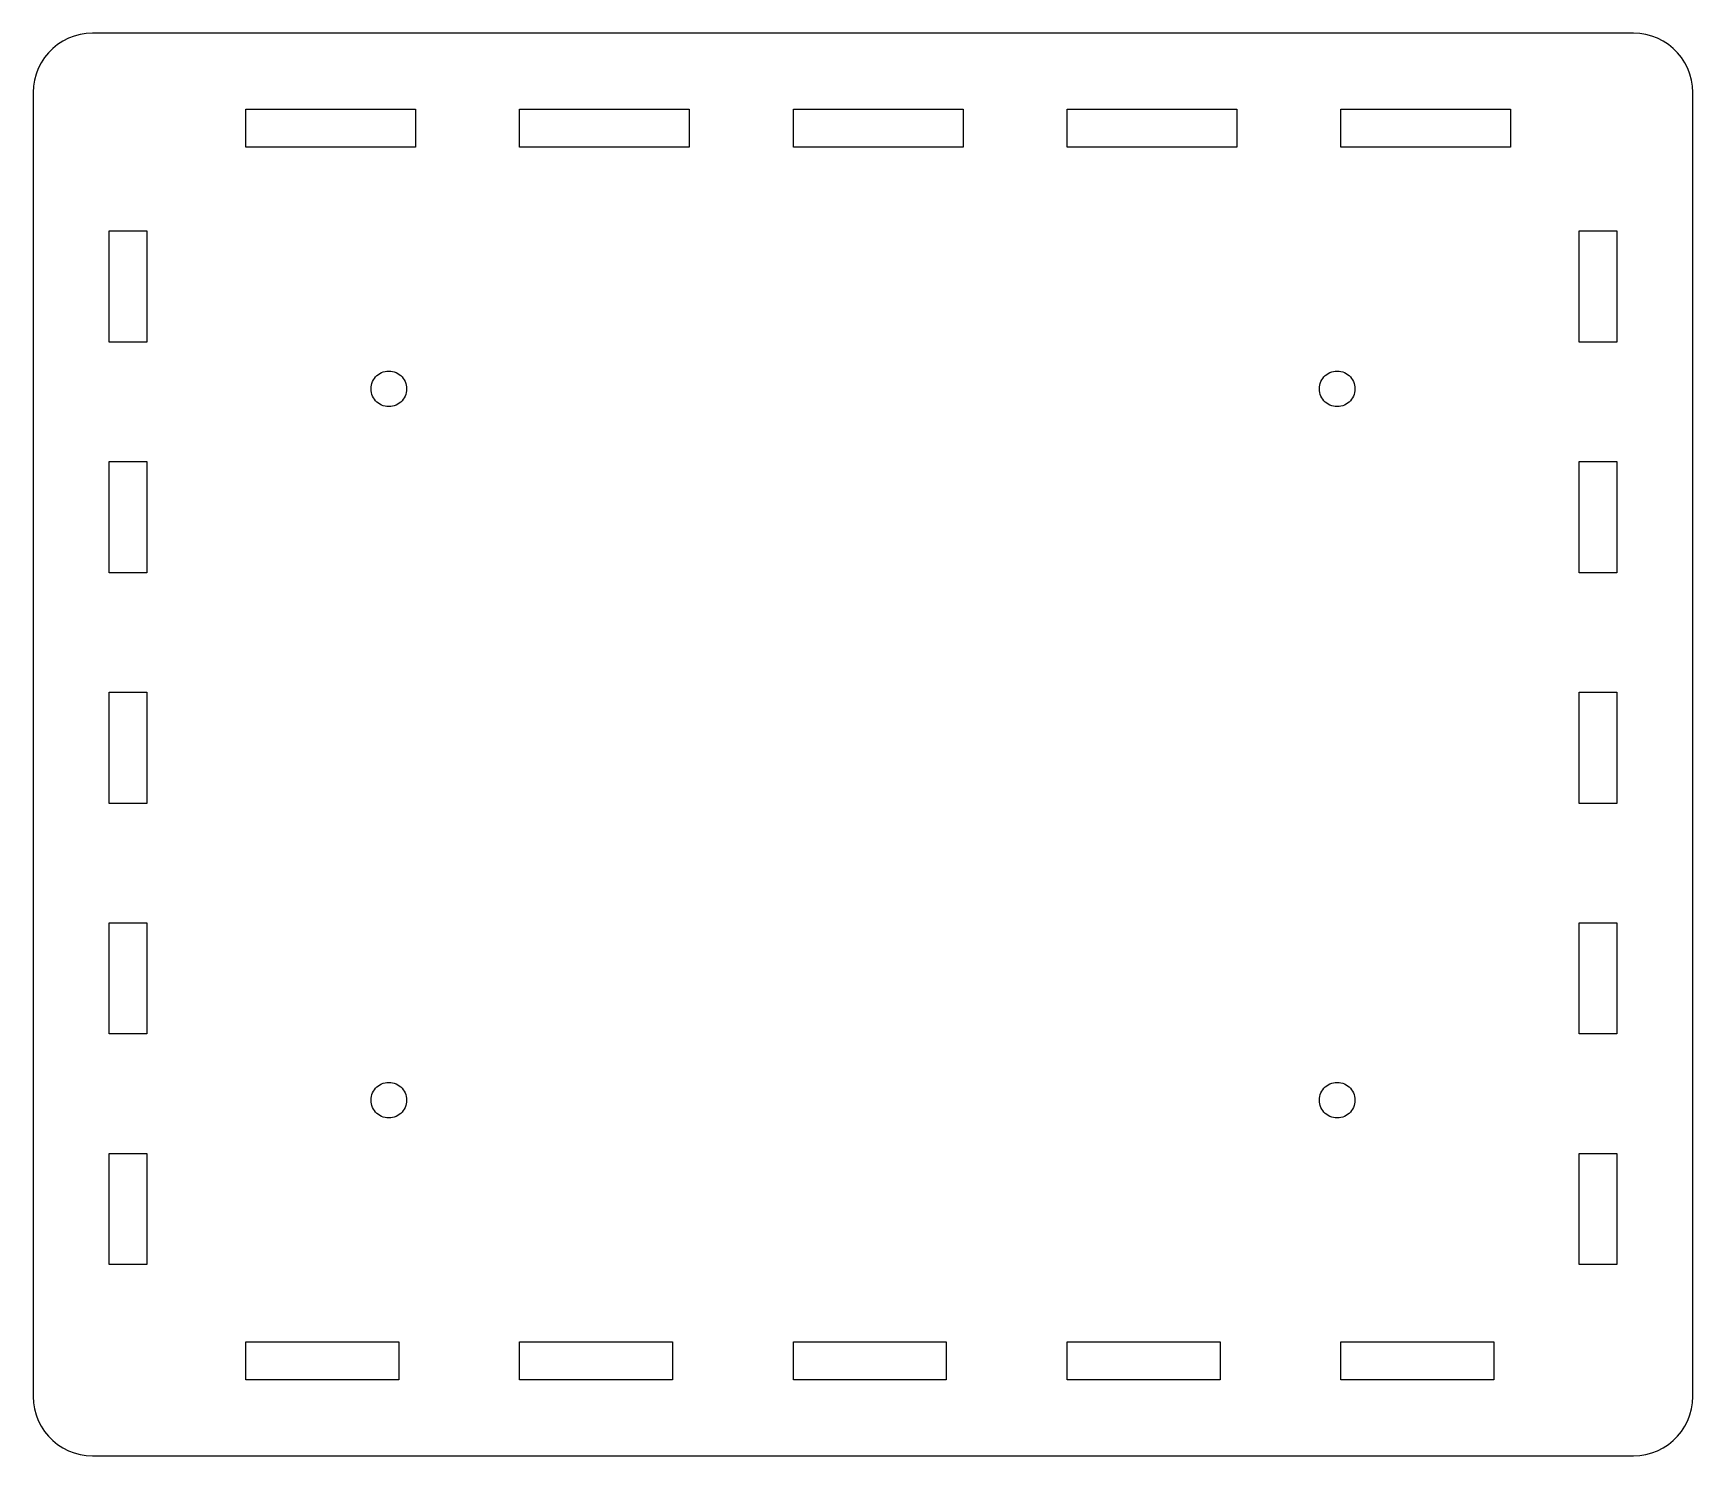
# Model space of a CAD drawing. Header units: metres. Extents: x -10 to 130, y -10 to 110.
import ezdxf

# ---------------------------------------------------------------- set-up
doc = ezdxf.new("R2010")
doc.units = ezdxf.units.M

msp = doc.modelspace()

# ---------------------------------------------------------------- linework, layer by layer
for p, q in [((-7.5, 109.33), (-7.93892, 109.045)), ((-7.03368, 109.568), (-7.5, 109.33)), ((-6.54507, 109.755), (-7.03368, 109.568)), ((-6.03955, 109.891), (-6.54507, 109.755)), ((-5.52263, 109.973), (-6.03955, 109.891)), ((-5, 110), (-5.52263, 109.973)), ((125, 110), (-5, 110)), ((125.523, 109.973), (125, 110)), ((126.04, 109.891), (125.523, 109.973)), ((126.545, 109.755), (126.04, 109.891)), ((127.034, 109.568), (126.545, 109.755)), ((127.5, 109.33), (127.034, 109.568)), ((127.939, 109.045), (127.5, 109.33)), ((-9.04507, 107.939), (-9.33012, 107.5)), ((-8.71571, 108.346), (-9.04507, 107.939)), ((-8.34564, 108.716), (-8.71571, 108.346)), ((-7.93892, 109.045), (-8.34564, 108.716)), ((128.346, 108.716), (127.939, 109.045)), ((128.716, 108.346), (128.346, 108.716)), ((129.045, 107.939), (128.716, 108.346)), ((129.33, 107.5), (129.045, 107.939)), ((-9.75528, 106.545), (-9.89073, 106.04)), ((-9.56772, 107.034), (-9.75528, 106.545)), ((-9.33012, 107.5), (-9.56772, 107.034)), ((129.568, 107.034), (129.33, 107.5)), ((129.755, 106.545), (129.568, 107.034)), ((129.891, 106.04), (129.755, 106.545)), ((-9.9726, 105.523), (-10, 105)), ((-10, 105), (-10, -5)), ((-9.89073, 106.04), (-9.9726, 105.523)), ((129.973, 105.523), (129.891, 106.04)), ((130, 105), (129.973, 105.523)), ((130, -5), (130, 105)), ((7.94545, 100.4), (7.94545, 103.6)), ((7.94545, 103.6), (22.2566, 103.6)), ((22.2566, 103.6), (22.2566, 100.4)), ((31.0364, 100.4), (31.0364, 103.6)), ((31.0364, 103.6), (45.3475, 103.6)), ((45.3475, 103.6), (45.3475, 100.4)), ((54.1273, 100.4), (54.1273, 103.6)), ((54.1273, 103.6), (68.4384, 103.6)), ((68.4384, 103.6), (68.4384, 100.4)), ((77.2182, 100.4), (77.2182, 103.6)), ((77.2182, 103.6), (91.5293, 103.6)), ((91.5293, 103.6), (91.5293, 100.4)), ((100.309, 100.4), (100.309, 103.6)), ((100.309, 103.6), (114.62, 103.6)), ((114.62, 103.6), (114.62, 100.4)), ((22.2566, 100.4), (7.94545, 100.4)), ((45.3475, 100.4), (31.0364, 100.4)), ((68.4384, 100.4), (54.1273, 100.4)), ((91.5293, 100.4), (77.2182, 100.4)), ((114.62, 100.4), (100.309, 100.4)), ((-3.59999, 83.9454), (-3.59999, 93.3273)), ((-3.59999, 93.3273), (-0.399994, 93.3273)), ((-0.399994, 93.3273), (-0.399994, 83.9454)), ((120.4, 83.9454), (120.4, 93.3273)), ((120.4, 93.3273), (123.6, 93.3273)), ((123.6, 93.3273), (123.6, 83.9454)), ((-0.399994, 83.9454), (-3.59999, 83.9454)), ((123.6, 83.9454), (120.4, 83.9454)), ((18.9963, 81.1147), (19.1183, 81.2135)), ((19.1183, 81.2135), (19.25, 81.299)), ((19.25, 81.299), (19.3899, 81.3703)), ((19.3899, 81.3703), (19.5365, 81.4266)), ((19.5365, 81.4266), (19.6881, 81.4672)), ((19.6881, 81.4672), (19.8432, 81.4918)), ((19.8432, 81.4918), (20, 81.5)), ((20, 81.5), (20.1568, 81.4918)), ((20.1568, 81.4918), (20.3119, 81.4672)), ((20.3119, 81.4672), (20.4635, 81.4266)), ((20.4635, 81.4266), (20.6101, 81.3703)), ((20.6101, 81.3703), (20.75, 81.299)), ((20.75, 81.299), (20.8817, 81.2135)), ((20.8817, 81.2135), (21.0037, 81.1147)), ((98.9963, 81.1147), (99.1183, 81.2135)), ((99.1183, 81.2135), (99.25, 81.299)), ((99.25, 81.299), (99.3899, 81.3703)), ((99.3899, 81.3703), (99.5365, 81.4266)), ((99.5365, 81.4266), (99.6881, 81.4672)), ((99.6881, 81.4672), (99.8432, 81.4918)), ((99.8432, 81.4918), (100, 81.5)), ((100, 81.5), (100.157, 81.4918)), ((100.157, 81.4918), (100.312, 81.4672)), ((100.312, 81.4672), (100.464, 81.4266)), ((100.464, 81.4266), (100.61, 81.3703)), ((100.61, 81.3703), (100.75, 81.299)), ((100.75, 81.299), (100.882, 81.2135)), ((100.882, 81.2135), (101.004, 81.1147)), ((18.5, 80), (18.5082, 80.1568)), ((18.5082, 79.8432), (18.5, 80)), ((18.5082, 80.1568), (18.5328, 80.3119)), ((18.5328, 79.6881), (18.5082, 79.8432)), ((18.5328, 80.3119), (18.5734, 80.4635)), ((18.5734, 80.4635), (18.6297, 80.6101)), ((18.6297, 80.6101), (18.701, 80.75)), ((18.701, 80.75), (18.7865, 80.8817)), ((18.7865, 80.8817), (18.8853, 81.0037)), ((18.8853, 81.0037), (18.9963, 81.1147)), ((21.0037, 81.1147), (21.1147, 81.0037)), ((21.1147, 81.0037), (21.2135, 80.8817)), ((21.2135, 80.8817), (21.299, 80.75)), ((21.299, 80.75), (21.3703, 80.6101)), ((21.3703, 80.6101), (21.4266, 80.4635)), ((21.4266, 80.4635), (21.4672, 80.3119)), ((21.4672, 80.3119), (21.4918, 80.1568)), ((21.4918, 79.8432), (21.4672, 79.6881)), ((21.4918, 80.1568), (21.5, 80)), ((21.5, 80), (21.4918, 79.8432)), ((98.5, 80), (98.5082, 80.1568)), ((98.5082, 79.8432), (98.5, 80)), ((98.5082, 80.1568), (98.5328, 80.3119)), ((98.5328, 79.6881), (98.5082, 79.8432)), ((98.5328, 80.3119), (98.5734, 80.4635)), ((98.5734, 80.4635), (98.6297, 80.6101)), ((98.6297, 80.6101), (98.701, 80.75)), ((98.701, 80.75), (98.7865, 80.8817)), ((98.7865, 80.8817), (98.8853, 81.0037)), ((98.8853, 81.0037), (98.9963, 81.1147)), ((101.004, 81.1147), (101.115, 81.0037)), ((101.115, 81.0037), (101.214, 80.8817)), ((101.214, 80.8817), (101.299, 80.75)), ((101.299, 80.75), (101.37, 80.6101)), ((101.37, 80.6101), (101.427, 80.4635)), ((101.427, 80.4635), (101.467, 80.3119)), ((101.467, 80.3119), (101.492, 80.1568)), ((101.492, 79.8432), (101.467, 79.6881)), ((101.492, 80.1568), (101.5, 80)), ((101.5, 80), (101.492, 79.8432)), ((18.5734, 79.5365), (18.5328, 79.6881)), ((18.6297, 79.3899), (18.5734, 79.5365)), ((18.701, 79.25), (18.6297, 79.3899)), ((18.7865, 79.1183), (18.701, 79.25)), ((18.8853, 78.9963), (18.7865, 79.1183)), ((18.9963, 78.8853), (18.8853, 78.9963)), ((19.1183, 78.7865), (18.9963, 78.8853)), ((19.25, 78.701), (19.1183, 78.7865)), ((19.3899, 78.6297), (19.25, 78.701)), ((19.5365, 78.5734), (19.3899, 78.6297)), ((19.6881, 78.5328), (19.5365, 78.5734)), ((19.8432, 78.5082), (19.6881, 78.5328)), ((20, 78.5), (19.8432, 78.5082)), ((20.1568, 78.5082), (20, 78.5)), ((20.3119, 78.5328), (20.1568, 78.5082)), ((20.4635, 78.5734), (20.3119, 78.5328)), ((20.6101, 78.6297), (20.4635, 78.5734)), ((20.75, 78.701), (20.6101, 78.6297)), ((20.8817, 78.7865), (20.75, 78.701)), ((21.0037, 78.8853), (20.8817, 78.7865)), ((21.1147, 78.9963), (21.0037, 78.8853)), ((21.2135, 79.1183), (21.1147, 78.9963)), ((21.299, 79.25), (21.2135, 79.1183)), ((21.3703, 79.3899), (21.299, 79.25)), ((21.4266, 79.5365), (21.3703, 79.3899)), ((21.4672, 79.6881), (21.4266, 79.5365)), ((98.5734, 79.5365), (98.5328, 79.6881)), ((98.6297, 79.3899), (98.5734, 79.5365)), ((98.701, 79.25), (98.6297, 79.3899)), ((98.7865, 79.1183), (98.701, 79.25)), ((98.8853, 78.9963), (98.7865, 79.1183)), ((98.9963, 78.8853), (98.8853, 78.9963)), ((99.1183, 78.7865), (98.9963, 78.8853)), ((99.25, 78.701), (99.1183, 78.7865)), ((99.3899, 78.6297), (99.25, 78.701)), ((99.5365, 78.5734), (99.3899, 78.6297)), ((99.6881, 78.5328), (99.5365, 78.5734)), ((99.8432, 78.5082), (99.6881, 78.5328)), ((100, 78.5), (99.8432, 78.5082)), ((100.157, 78.5082), (100, 78.5)), ((100.312, 78.5328), (100.157, 78.5082)), ((100.464, 78.5734), (100.312, 78.5328)), ((100.61, 78.6297), (100.464, 78.5734)), ((100.75, 78.701), (100.61, 78.6297)), ((100.882, 78.7865), (100.75, 78.701)), ((101.004, 78.8853), (100.882, 78.7865)), ((101.115, 78.9963), (101.004, 78.8853)), ((101.214, 79.1183), (101.115, 78.9963)), ((101.299, 79.25), (101.214, 79.1183)), ((101.37, 79.3899), (101.299, 79.25)), ((101.427, 79.5365), (101.37, 79.3899)), ((101.467, 79.6881), (101.427, 79.5365)), ((-3.59999, 64.4909), (-3.59999, 73.8727)), ((-3.59999, 73.8727), (-0.399994, 73.8727)), ((-0.399994, 73.8727), (-0.399994, 64.4909)), ((120.4, 64.4909), (120.4, 73.8727)), ((120.4, 73.8727), (123.6, 73.8727)), ((123.6, 73.8727), (123.6, 64.4909)), ((-0.399994, 64.4909), (-3.59999, 64.4909)), ((123.6, 64.4909), (120.4, 64.4909)), ((-3.59999, 45.0364), (-3.59999, 54.4182)), ((-3.59999, 54.4182), (-0.399994, 54.4182)), ((-0.399994, 54.4182), (-0.399994, 45.0364)), ((120.4, 45.0364), (120.4, 54.4182)), ((120.4, 54.4182), (123.6, 54.4182)), ((123.6, 54.4182), (123.6, 45.0364)), ((-0.399994, 45.0364), (-3.59999, 45.0364)), ((123.6, 45.0364), (120.4, 45.0364)), ((-3.59999, 25.5818), (-3.59999, 34.9636)), ((-3.59999, 34.9636), (-0.399994, 34.9636)), ((-0.399994, 34.9636), (-0.399994, 25.5818)), ((120.4, 25.5818), (120.4, 34.9636)), ((120.4, 34.9636), (123.6, 34.9636)), ((123.6, 34.9636), (123.6, 25.5818)), ((-0.399994, 25.5818), (-3.59999, 25.5818)), ((123.6, 25.5818), (120.4, 25.5818)), ((18.7865, 20.8817), (18.8853, 21.0037)), ((18.8853, 21.0037), (18.9963, 21.1147)), ((18.9963, 21.1147), (19.1183, 21.2135)), ((19.1183, 21.2135), (19.25, 21.299)), ((19.25, 21.299), (19.3899, 21.3703)), ((19.3899, 21.3703), (19.5365, 21.4266)), ((19.5365, 21.4266), (19.6881, 21.4672)), ((19.6881, 21.4672), (19.8432, 21.4918)), ((19.8432, 21.4918), (20, 21.5)), ((20, 21.5), (20.1568, 21.4918)), ((20.1568, 21.4918), (20.3119, 21.4672)), ((20.3119, 21.4672), (20.4635, 21.4266)), ((20.4635, 21.4266), (20.6101, 21.3703)), ((20.6101, 21.3703), (20.75, 21.299)), ((20.75, 21.299), (20.8817, 21.2135)), ((20.8817, 21.2135), (21.0037, 21.1147)), ((21.0037, 21.1147), (21.1147, 21.0037)), ((21.1147, 21.0037), (21.2135, 20.8817)), ((98.7865, 20.8817), (98.8853, 21.0037)), ((98.8853, 21.0037), (98.9963, 21.1147)), ((98.9963, 21.1147), (99.1183, 21.2135)), ((99.1183, 21.2135), (99.25, 21.299)), ((99.25, 21.299), (99.3899, 21.3703)), ((99.3899, 21.3703), (99.5365, 21.4266)), ((99.5365, 21.4266), (99.6881, 21.4672)), ((99.6881, 21.4672), (99.8432, 21.4918)), ((99.8432, 21.4918), (100, 21.5)), ((100, 21.5), (100.157, 21.4918)), ((100.157, 21.4918), (100.312, 21.4672)), ((100.312, 21.4672), (100.464, 21.4266)), ((100.464, 21.4266), (100.61, 21.3703)), ((100.61, 21.3703), (100.75, 21.299)), ((100.75, 21.299), (100.882, 21.2135)), ((100.882, 21.2135), (101.004, 21.1147)), ((101.004, 21.1147), (101.115, 21.0037)), ((101.115, 21.0037), (101.214, 20.8817)), ((18.5, 20), (18.5082, 20.1568)), ((18.5082, 19.8432), (18.5, 20)), ((18.5082, 20.1568), (18.5328, 20.3119)), ((18.5328, 19.6881), (18.5082, 19.8432)), ((18.5328, 20.3119), (18.5734, 20.4635)), ((18.5734, 19.5365), (18.5328, 19.6881)), ((18.5734, 20.4635), (18.6297, 20.6101)), ((18.6297, 20.6101), (18.701, 20.75)), ((18.701, 20.75), (18.7865, 20.8817)), ((21.2135, 20.8817), (21.299, 20.75)), ((21.299, 20.75), (21.3703, 20.6101)), ((21.3703, 20.6101), (21.4266, 20.4635)), ((21.4266, 20.4635), (21.4672, 20.3119)), ((21.4672, 19.6881), (21.4266, 19.5365)), ((21.4672, 20.3119), (21.4918, 20.1568)), ((21.4918, 19.8432), (21.4672, 19.6881)), ((21.4918, 20.1568), (21.5, 20)), ((21.5, 20), (21.4918, 19.8432)), ((98.5, 20), (98.5082, 20.1568)), ((98.5082, 19.8432), (98.5, 20)), ((98.5082, 20.1568), (98.5328, 20.3119)), ((98.5328, 19.6881), (98.5082, 19.8432)), ((98.5328, 20.3119), (98.5734, 20.4635)), ((98.5734, 19.5365), (98.5328, 19.6881)), ((98.5734, 20.4635), (98.6297, 20.6101)), ((98.6297, 20.6101), (98.701, 20.75)), ((98.701, 20.75), (98.7865, 20.8817)), ((101.214, 20.8817), (101.299, 20.75)), ((101.299, 20.75), (101.37, 20.6101)), ((101.37, 20.6101), (101.427, 20.4635)), ((101.427, 20.4635), (101.467, 20.3119)), ((101.467, 19.6881), (101.427, 19.5365)), ((101.467, 20.3119), (101.492, 20.1568)), ((101.492, 19.8432), (101.467, 19.6881)), ((101.492, 20.1568), (101.5, 20)), ((101.5, 20), (101.492, 19.8432)), ((18.6297, 19.3899), (18.5734, 19.5365)), ((18.701, 19.25), (18.6297, 19.3899)), ((18.7865, 19.1183), (18.701, 19.25)), ((18.8853, 18.9963), (18.7865, 19.1183)), ((18.9963, 18.8853), (18.8853, 18.9963)), ((19.1183, 18.7865), (18.9963, 18.8853)), ((19.25, 18.701), (19.1183, 18.7865)), ((19.3899, 18.6297), (19.25, 18.701)), ((19.5365, 18.5734), (19.3899, 18.6297)), ((19.6881, 18.5328), (19.5365, 18.5734)), ((19.8432, 18.5082), (19.6881, 18.5328)), ((20, 18.5), (19.8432, 18.5082)), ((20.1568, 18.5082), (20, 18.5)), ((20.3119, 18.5328), (20.1568, 18.5082)), ((20.4635, 18.5734), (20.3119, 18.5328)), ((20.6101, 18.6297), (20.4635, 18.5734)), ((20.75, 18.701), (20.6101, 18.6297)), ((20.8817, 18.7865), (20.75, 18.701)), ((21.0037, 18.8853), (20.8817, 18.7865)), ((21.1147, 18.9963), (21.0037, 18.8853)), ((21.2135, 19.1183), (21.1147, 18.9963)), ((21.299, 19.25), (21.2135, 19.1183)), ((21.3703, 19.3899), (21.299, 19.25)), ((21.4266, 19.5365), (21.3703, 19.3899)), ((98.6297, 19.3899), (98.5734, 19.5365)), ((98.701, 19.25), (98.6297, 19.3899)), ((98.7865, 19.1183), (98.701, 19.25)), ((98.8853, 18.9963), (98.7865, 19.1183)), ((98.9963, 18.8853), (98.8853, 18.9963)), ((99.1183, 18.7865), (98.9963, 18.8853)), ((99.25, 18.701), (99.1183, 18.7865)), ((99.3899, 18.6297), (99.25, 18.701)), ((99.5365, 18.5734), (99.3899, 18.6297)), ((99.6881, 18.5328), (99.5365, 18.5734)), ((99.8432, 18.5082), (99.6881, 18.5328)), ((100, 18.5), (99.8432, 18.5082)), ((100.157, 18.5082), (100, 18.5)), ((100.312, 18.5328), (100.157, 18.5082)), ((100.464, 18.5734), (100.312, 18.5328)), ((100.61, 18.6297), (100.464, 18.5734)), ((100.75, 18.701), (100.61, 18.6297)), ((100.882, 18.7865), (100.75, 18.701)), ((101.004, 18.8853), (100.882, 18.7865)), ((101.115, 18.9963), (101.004, 18.8853)), ((101.214, 19.1183), (101.115, 18.9963)), ((101.299, 19.25), (101.214, 19.1183)), ((101.37, 19.3899), (101.299, 19.25)), ((101.427, 19.5365), (101.37, 19.3899)), ((-3.59999, 6.12726), (-3.59999, 15.5091)), ((-3.59999, 15.5091), (-0.399994, 15.5091)), ((-0.399994, 15.5091), (-0.399994, 6.12726)), ((120.4, 6.12726), (120.4, 15.5091)), ((120.4, 15.5091), (123.6, 15.5091)), ((123.6, 15.5091), (123.6, 6.12726)), ((-0.399994, 6.12726), (-3.59999, 6.12726)), ((123.6, 6.12726), (120.4, 6.12726)), ((7.94545, -3.59999), (7.94545, -0.399994)), ((7.94545, -0.399994), (20.8454, -0.399994)), ((20.8454, -0.399994), (20.8454, -3.59999)), ((31.0364, -3.59999), (31.0364, -0.399994)), ((31.0364, -0.399994), (43.9364, -0.399994)), ((43.9364, -0.399994), (43.9364, -3.59999)), ((54.1273, -3.59999), (54.1273, -0.399994)), ((54.1273, -0.399994), (67.0273, -0.399994)), ((67.0273, -0.399994), (67.0273, -3.59999)), ((77.2182, -3.59999), (77.2182, -0.399994)), ((77.2182, -0.399994), (90.1182, -0.399994)), ((90.1182, -0.399994), (90.1182, -3.59999)), ((100.309, -3.59999), (100.309, -0.399994)), ((100.309, -0.399994), (113.209, -0.399994)), ((113.209, -0.399994), (113.209, -3.59999)), ((20.8454, -3.59999), (7.94545, -3.59999)), ((43.9364, -3.59999), (31.0364, -3.59999)), ((67.0273, -3.59999), (54.1273, -3.59999)), ((90.1182, -3.59999), (77.2182, -3.59999)), ((113.209, -3.59999), (100.309, -3.59999)), ((-10, -5), (-9.9726, -5.52263)), ((-9.9726, -5.52263), (-9.89073, -6.03955)), ((129.891, -6.03955), (129.973, -5.52263)), ((129.973, -5.52263), (130, -5)), ((-9.89073, -6.03955), (-9.75528, -6.54507)), ((-9.75528, -6.54507), (-9.56772, -7.03368)), ((129.568, -7.03368), (129.755, -6.54507)), ((129.755, -6.54507), (129.891, -6.03955)), ((-9.56772, -7.03368), (-9.33012, -7.5)), ((-9.33012, -7.5), (-9.04507, -7.93892)), ((-9.04507, -7.93892), (-8.71571, -8.34564)), ((-8.71571, -8.34564), (-8.34564, -8.71571)), ((128.346, -8.71571), (128.716, -8.34564)), ((128.716, -8.34564), (129.045, -7.93892)), ((129.045, -7.93892), (129.33, -7.5)), ((129.33, -7.5), (129.568, -7.03368)), ((-8.34564, -8.71571), (-7.93892, -9.04507)), ((-7.93892, -9.04507), (-7.5, -9.33012)), ((-7.5, -9.33012), (-7.03368, -9.56772)), ((-7.03368, -9.56772), (-6.54507, -9.75528)), ((-6.54507, -9.75528), (-6.03955, -9.89073)), ((126.04, -9.89073), (126.545, -9.75528)), ((126.545, -9.75528), (127.034, -9.56772)), ((127.034, -9.56772), (127.5, -9.33012)), ((127.5, -9.33012), (127.939, -9.04507)), ((127.939, -9.04507), (128.346, -8.71571)), ((-6.03955, -9.89073), (-5.52263, -9.9726)), ((-5.52263, -9.9726), (-5, -10)), ((-5, -10), (125, -10)), ((125, -10), (125.523, -9.9726)), ((125.523, -9.9726), (126.04, -9.89073))]:
    msp.add_line(p, q)

doc.saveas('drawing.dxf')
